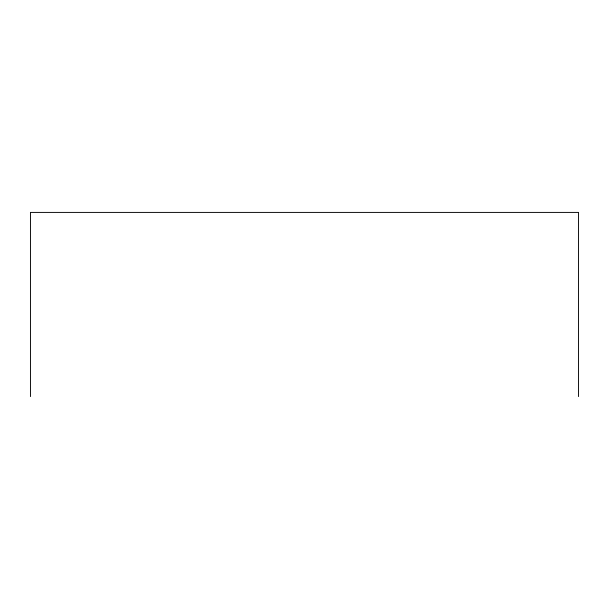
<?xml version="1.0" encoding="UTF-8"?>
<svg xmlns="http://www.w3.org/2000/svg" width="609" height="609" viewBox="0 0 609 609"><rect width="100%" height="100%" fill="white"/><g stroke="black" fill="none" stroke-linecap="round" stroke-linejoin="round"><path stroke-width="0.91" d="M578.55 396.588L578.55 212.412L30.45 212.412L30.45 396.588"/></g></svg>
